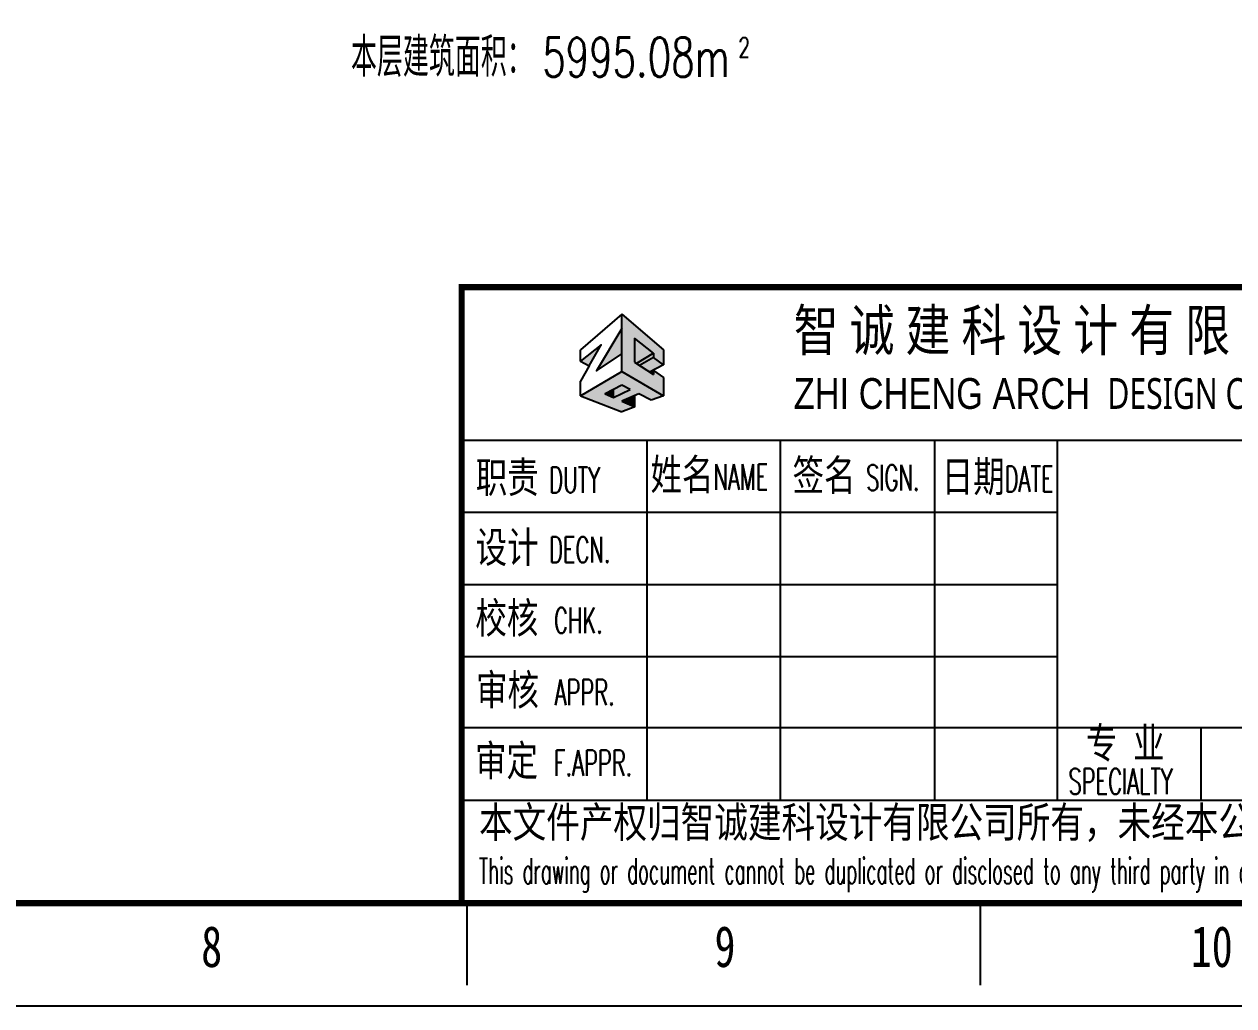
# Model space of a CAD drawing. Extents: x 7651907 to 8255021, y -2490714 to -1144618.
# Drawn here: x 7927790 to 7964370, y -1572264 to -1542578 of the extents above; entities that cross this region are included whole.
import ezdxf

# ---------------------------------------------------------------- set-up
doc = ezdxf.new("R2010")
doc.units = 0
doc.header["$LTSCALE"] = 1000
doc.layers.get('0').update_dxf_attribs({"linetype": 'CONTINUOUS'})
doc.layers.add('PUB_TEXT', color=7, linetype='CONTINUOUS')
doc.layers.add('图标', color=4, linetype='CONTINUOUS')
doc.styles.get("Standard").update_dxf_attribs({"font": 'txt.shx', "width": 0.7, "bigfont": 'TSSDCHN.shx'})
doc.styles.add('图框字体', font='simhei.ttf')

# ---------------------------------------------------------------- blocks, each defined once
blk = doc.blocks.new('图角框')
at = {"layer": '图标'}
for color, points in [(253, [(-163.17, 52.71), (-163.17, 55.02), (-161.31, 53.56), (-161.31, 53.16), (-160.34, 52.42), (-160.34, 53.91), (-164.38, 57.37), (-164.38, 51.77), (-160.34, 49.43), (-160.34, 51.21), (-161.31, 51.87), (-161.31, 51.48)]), (0, [(-164.38, 55.97), (-166.87, 51.86), (-164.38, 53.52)]), (0, [(-166.41, 54.38), (-168.43, 52.79), (-167.57, 52.34)]), (251, [(-161.31, 53.16), (-161.31, 53.56), (-162.96, 52.57), (-162.67, 52.38)]), (0, [(-161.31, 51.87), (-161.65, 51.7), (-161.31, 51.48)]), (250, [(-165.2, 50.02), (-166.02, 49.61), (-165.2, 49.25), (-165.2, 49.25)]), (0, [(-165.2, 49.25), (-163.57, 50.03), (-164.38, 50.44), (-165.2, 50.02)]), (250, [(-163.13, 49.44), (-164.38, 48.9), (-163.13, 48.35)])]:
    blk.add_hatch(color=color, dxfattribs=at).paths.add_polyline_path(points)
h = blk.add_hatch(color=0, dxfattribs=at)
h.paths.add_polyline_path([(-161.31, 53.56), (-163.17, 55.02), (-163.17, 52.71), (-162.96, 52.57)])
h.paths.add_polyline_path([(-162.67, 52.38), (-161.69, 51.73), (-160.34, 52.42), (-161.31, 53.16)])
h = blk.add_hatch(color=251, dxfattribs=at)
h.paths.add_polyline_path([(-164.38, 51.77), (-168.43, 49.43), (-164.38, 47.87), (-163.13, 48.35), (-164.38, 48.9), (-162.75, 49.61), (-161.52, 48.98), (-160.34, 49.43)])
h.paths.add_polyline_path([(-163.57, 50.03), (-165.2, 49.25), (-166.02, 49.61), (-164.38, 50.44)], flags=16)
at = {"color": 250}
for p, q in [((-164.38, 57.37), (-168.43, 53.91)), ((-164.38, 51.77), (-164.38, 57.37)), ((-164.38, 57.37), (-160.34, 53.91)), ((-161.31, 53.56), (-163.17, 55.02)), ((-163.17, 55.02), (-163.17, 52.71)), ((-168.43, 52.79), (-168.43, 53.91)), ((-161.31, 53.56), (-162.96, 52.57)), ((-161.31, 53.16), (-162.67, 52.38)), ((-161.31, 53.56), (-161.31, 53.16)), ((-160.34, 52.42), (-161.31, 53.16)), ((-160.34, 53.91), (-160.34, 52.42)), ((-167.57, 52.34), (-168.43, 50.83)), ((-163.17, 52.71), (-161.31, 51.48)), ((-160.34, 52.42), (-161.69, 51.73)), ((-161.31, 51.87), (-161.65, 51.7)), ((-161.31, 51.87), (-160.34, 51.21)), ((-161.31, 51.87), (-161.31, 51.48)), ((-160.34, 52.42), (-160.34, 52.42)), ((-168.43, 49.43), (-164.38, 51.77)), ((-168.43, 49.43), (-168.43, 50.83)), ((-164.38, 51.77), (-160.34, 49.43)), ((-160.34, 51.21), (-160.34, 49.43)), ((-164.38, 50.44), (-166.02, 49.61)), ((-166.02, 49.61), (-165.2, 49.25)), ((-165.2, 49.25), (-163.57, 50.03)), ((-165.2, 49.25), (-165.2, 50.02)), ((-163.57, 50.03), (-164.38, 50.44)), ((-162.75, 49.61), (-164.38, 48.9)), ((-161.52, 48.98), (-162.75, 49.61)), ((-168.43, 49.43), (-164.38, 47.87)), ((-164.38, 48.9), (-163.13, 48.35)), ((-163.13, 48.35), (-164.38, 47.87)), ((-163.13, 48.35), (-163.13, 49.44)), ((-160.34, 49.43), (-161.52, 48.98))]:
    blk.add_line(p, q, dxfattribs=at)
for p, q in [((0, 45.05), (-180, 45.05)), ((-161.97, 45.05), (-161.97, 10.01)), ((-148.94, 10.01), (-148.94, 45.05)), ((-133.93, 45.05), (-133.93, 10.01)), ((-121.99, 45.05), (-121.99, 10.01)), ((-121.99, 38.05), (-180, 38.05)), ((-121.99, 30.99), (-180, 30.99)), ((-121.99, 24), (-180, 24)), ((0, 17.07), (-180, 17.07)), ((-108, 17.01), (-108, 10.01)), ((0, 10.01), (-180, 10.01))]:
    blk.add_line(p, q)
at = {"const_width": 0.6}
blk.add_lwpolyline([(-180, 60), (0, 60), (0, 0), (-180, 0)], close=True, dxfattribs=at)
at = {"color": 250}
for points in [[(-164.38, 55.97), (-166.87, 51.86), (-164.38, 53.52)], [(-167.57, 52.34), (-166.41, 54.38), (-168.43, 52.79), (-167.57, 52.34)]]:
    blk.add_lwpolyline(points, dxfattribs=at)
blk.add_lwpolyline([(-165.2, 50.03), (-166.02, 49.61), (-165.2, 49.25)], close=True, dxfattribs=at)
at = {"attachment_point": 1, "style": '图框字体'}
for s, insert, char_height, width in [('{\\fMicrosoft YaHei|b0|i0|c134|p34;\\W0.8;智 诚 建 科 设 计 有 限 公 司\\P\\fSwis721 BT|b0|i0|c0|p34;\\H0.75x;ZHI CHENG ARCH \\fMicrosoft YaHei|b0|i0|c134|p34;\\W0.75; DESIGN Co.LTD}', (-147.65, 57.81), 4, 80.7696), ('{\\fFangSong|b0|i0|c134|p49;\\W0.75;姓名\\Fromans|c134;\\H0.83333x;\\W0.6;NAME}', (-161.6, 43.25), 3, 12.3126), ('{\\fFangSong|b0|i0|c134|p49;\\W0.75;签名\\Fromans|c134;\\H0.83333x;\\W0.6; SIGN.}', (-147.76, 43.19), 3, 13.5069), ('{\\fFangSong|b0|i0|c134|p49;\\W0.75;职责\\Fromans|c134;\\H0.83333x;\\W0.6; DUTY}', (-178.62, 42.98), 3, 14.1204), ('{\\fFangSong|b0|i0|c134|p49;\\W0.75;日期\\Fromans|c134;\\H0.83333x;\\W0.6;DATE}', (-133.23, 43.06), 3, 11.7275), ('{\\fFangSong|b0|i0|c134|p49;\\W0.75;设计\\Fromans|c134;\\H0.83333x;\\W0.6; DECN.}', (-178.64, 36.17), 3, 15.1709), ('{\\fFangSong|b0|i0|c134|p49;\\W0.75;校核 \\Fromans|c134;\\H0.83333x;\\W0.6;CHK.}', (-178.66, 29.29), 3, 15.1011), ('{\\fFangSong|b0|i0|c134|p49;\\W0.75;审核 \\Fromans|c134;\\H0.83333x;\\W0.6;APPR.}', (-178.6, 22.28), 3, 15.1004), ('{\\fFangSong|b0|i0|c134|p49;\\W0.75;审定 \\Fromans|c134;\\H0.83333x;\\W0.6;F.APPR.}', (-178.69, 15.39), 3, 16.7268), ('{\\fFangSong|b0|i0|c134|p49;\\W0.8;本文件产权\\fFangSong_GB2312|b0|i0|c134|p49;归智诚建科设计有限公司所\\fFangSong|b0|i0|c134|p49;有，未经本公司书面许可，不得以任何形式复制或泄露给第三方。\\P\\Fromans|c134;\\H0.83333x;\\W0.52;This drawing or document cannot be duplicated or disclosed to any third party in any form without prior written permission of \\Fromans|c0;ZHI CHENG ARCH \\Fromans|c134; DESIGN Co.LTD\\P\\H1.0634x; }', (-178.3, 9.39), 3, 189.5186)]:
    blk.add_mtext(s, dxfattribs=dict(at, insert=insert, char_height=char_height, width=width))
at = {"insert": (-121.38, 17.11), "char_height": 3, "width": 12.4582, "attachment_point": 1, "line_spacing_factor": 0.8, "style": '图框字体'}
blk.add_mtext('{\\fFangSong|b0|i0|c134|p49;\\W1.0722; \\W0.75;专 业\\P\\Fromans|c134;\\H0.83333x;\\W0.29166; \\W0.6;SPECIALTY}', dxfattribs=at)
blk = doc.blocks.new('A2-H')
at = {"color": 0}
for p, q in [((404.5, 10), (404.5, 2)), ((454.5, 10), (454.5, 2))]:
    blk.add_line(p, q, dxfattribs=at)
blk.add_lwpolyline([(0, 0), (594, 0), (594, 420), (0, 420)], close=True, dxfattribs=at)
at = {"color": 0, "const_width": 0.6}
blk.add_lwpolyline([(25, 10), (584, 10), (584, 410), (25, 410)], close=True, dxfattribs=at)
at = {"color": 0}
blk.add_blockref('图角框', (584, 10), dxfattribs=at)
at = {"style": '图框字体', "width": 0.75}
for s, p in [('8', (378.64, 3.78)), ('9', (428.64, 3.78)), ('10', (475.03, 3.78))]:
    blk.add_text(s, height=4, dxfattribs=at).set_placement(p)

msp = doc.modelspace()

# ---------------------------------------------------------------- block references
at = {"color": 0, "xscale": 310.4639999999999, "yscale": 310.4639999999999, "zscale": 310.4639999999999}
msp.add_blockref('A2-H', (7815589.6, -1572263.6), dxfattribs=at)

# ---------------------------------------------------------------- texts
at = {"layer": 'PUB_TEXT', "width": 0.7}
for s, height, p in [('本层建筑面积：', 1181.25, (7937670.7, -1544166.4)), ('5995.08m', 1181.25, (7943458.8, -1544166.4)), ('2', 590.6, (7949384.8, -1543575.8))]:
    msp.add_text(s, height=height, dxfattribs=at).set_placement(p)

doc.saveas('drawing.dxf')
